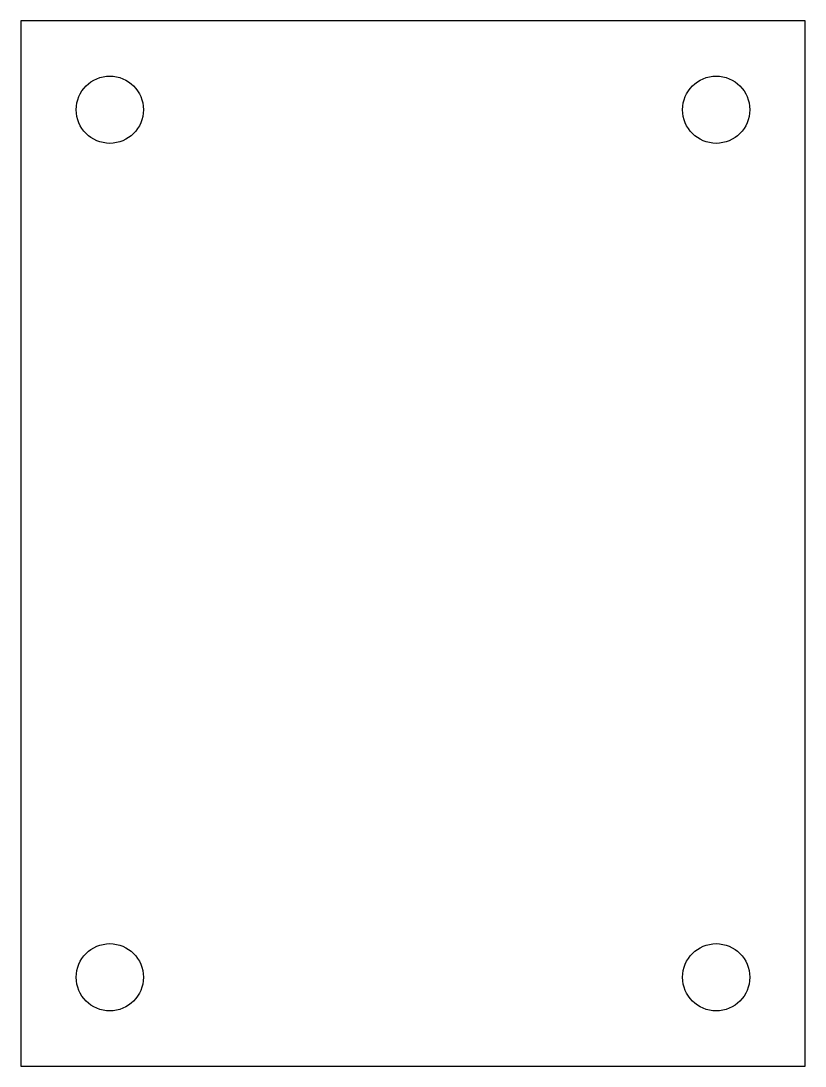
# Model space of a CAD drawing. Header units: inches. Extents: x 0 to 1.5, y 0 to 2.
import ezdxf

# ---------------------------------------------------------------- set-up
doc = ezdxf.new("R2010")
doc.units = ezdxf.units.IN
doc.header["$MEASUREMENT"] = 0

msp = doc.modelspace()

# ---------------------------------------------------------------- linework, layer by layer
for p, q in [((1.5, 2), (0, 2)), ((0, 2), (0, 0)), ((1.5, 0), (1.5, 2)), ((0, 0), (1.5, 0))]:
    msp.add_line(p, q)
for centre in [(0.17, 1.83), (1.33, 1.83), (0.17, 0.17), (1.33, 0.17)]:
    msp.add_circle(centre, 0.0643)

doc.saveas('drawing.dxf')
